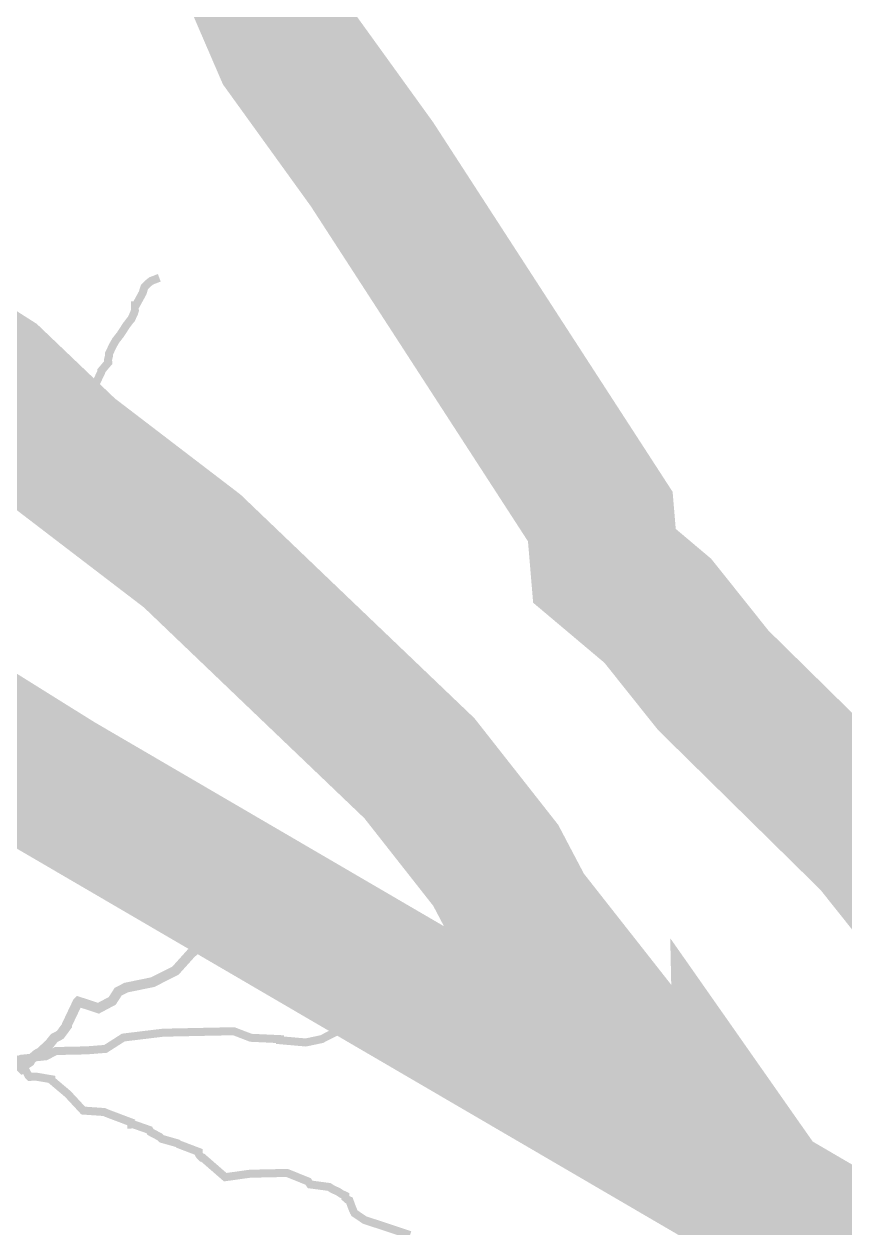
# Model space of a CAD drawing. Extents: x -2418 to 1398, y -3200 to 507.
# Drawn here: x 66.4 to 127.8, y -344.3 to -254.3 of the extents above; entities that cross this region are included whole.
import ezdxf

# ---------------------------------------------------------------- set-up
doc = ezdxf.new("R2010")
doc.units = 0

msp = doc.modelspace()

# ---------------------------------------------------------------- linework, layer by layer
at = {"color": 90, "const_width": 11.09}
for points in [[(-228.85, -140.51), (-195.27, -154.55), (-184.06, -159.84), (-180.33, -161.61), (-172.78, -168.83), (-169.04, -170.59), (-163.46, -172.31), (-157.92, -172.19), (-154.14, -175.8), (-146.67, -179.33), (-126.07, -191.81), (-107.35, -202.47), (-105.5, -202.43), (68.77, -311.24), (175.48, -373.52), (173.63, -373.56), (318.42, -486.69)], [(261.72, -402.31), (253.88, -397.42), (247.89, -392.37), (236.22, -385.95), (228.54, -382.9), (228.23, -379.22), (216.87, -376.48), (199.83, -372.37), (179.57, -374.08), (177.42, -370.56), (173.42, -367.2), (161.13, -353.43), (150.83, -341.34), (146.84, -337.97), (142.53, -330.93), (130.08, -315.32), (117.94, -303.38), (113.79, -298.18), (109.8, -294.82), (109.49, -291.14), (92.42, -264.81), (86.12, -256.08), (83.81, -250.73), (77.51, -242)], [(7.72, -247.27), (15.19, -250.8), (18.97, -254.41), (24.59, -257.98), (30.18, -259.7), (39.53, -265.03), (43.23, -264.95), (52.67, -273.98), (63.91, -281.12), (69.58, -286.53), (78.97, -293.71), (86.52, -300.93), (95.96, -309.95), (101.67, -317.21), (103.59, -320.86), (109.3, -328.12), (120.7, -342.63), (120.66, -340.79), (124.48, -346.24), (132.07, -355.31), (135.88, -360.76)]]:
    msp.add_lwpolyline(points, dxfattribs=at)
at = {"color": 10, "const_width": 0.6}
msp.add_lwpolyline([(65.69, -287.15), (66.29, -287.22), (66.29, -287.22), (66.58, -286.69), (66.58, -286.69), (66.72, -286.31), (66.72, -286.31), (67.74, -285.4), (68.25, -284.86), (68.25, -284.86), (68.99, -284.25), (68.99, -284.25), (69.43, -284.02), (69.43, -284.02), (70.46, -283.4), (70.61, -283.32), (70.61, -283.32), (70.83, -283.09), (71.04, -282.72), (71.32, -281.97), (71.54, -281.66), (72.11, -280.46), (72.18, -280.31), (72.18, -280.23), (72.69, -279.63), (72.68, -279.4), (72.75, -279.1), (72.75, -278.96), (73.04, -278.35), (73.04, -278.35), (73.25, -277.98), (73.25, -277.98), (73.61, -277.52), (73.61, -277.52), (74.05, -276.84), (74.05, -276.84), (74.34, -276.46), (74.41, -276.39), (74.62, -275.94), (74.69, -275.71), (74.69, -275.34), (74.76, -275.34), (75.26, -274.43), (75.26, -274.43), (75.4, -273.98), (75.47, -273.91), (75.62, -273.75), (75.91, -273.52), (75.91, -273.52), (76.51, -273.29), (76.51, -273.29)], dxfattribs=at)
at = {"color": 5}
for points, const_width in [([(65.95, -332.63), (66.09, -332.48), (66.46, -332.03), (66.61, -332.02), (66.83, -331.87), (66.9, -331.72), (67.26, -331.41), (67.34, -331.34), (67.48, -331.26), (67.63, -331.18), (67.7, -331.11), (68.29, -330.57), (68.65, -330.12), (68.8, -330.04), (69.1, -329.88), (69.6, -329.2), (69.6, -329.13), (70.39, -327.47), (70.46, -327.4), (71.96, -327.89), (71.96, -327.89), (72.99, -327.34), (73.43, -326.66), (74.02, -326.35), (74.02, -326.35), (76.02, -325.94), (77.72, -325.08), (77.72, -325.08), (78.88, -323.79), (80.13, -322.72), (80.13, -322.72), (82.02, -320.52), (83.54, -319.83), (84.34, -319.14), (84.64, -319.06), (85.01, -318.98), (87.76, -318.62), (88.57, -318.08), (88.65, -318.08), (89.85, -318.43), (90.07, -318.5), (91.27, -318.92)], 0.75), ([(64.17, -332.53), (66.17, -331.67), (66.17, -331.67), (68.03, -331.48), (68.03, -331.48), (68.77, -331.09), (71.08, -331.04), (72.49, -330.93), (73.82, -330.08), (76.79, -329.72), (76.79, -329.72), (80.07, -329.65), (82.08, -329.61), (83.36, -330.1), (85.53, -330.2), (85.53, -330.28), (87.46, -330.45), (88.65, -330.2), (88.65, -330.2), (90.94, -329.03), (90.94, -329.03), (91.46, -329.02), (91.46, -329.02)], 0.6), ([(65.13, -331.04), (66.5, -332.5), (66.58, -332.65), (66.73, -332.94), (66.81, -333.02), (67.26, -333.01), (67.33, -333.01), (68.45, -333.2), (68.46, -333.28), (69.67, -334.3), (70.82, -335.54), (70.82, -335.54), (72.39, -335.65), (72.54, -335.72), (74.42, -336.43), (74.42, -336.58), (74.57, -336.57), (75.77, -336.99), (75.85, -337.14), (76.53, -337.5), (76.68, -337.65), (77.88, -337.99), (77.96, -338.06), (79.46, -338.63), (79.46, -338.78), (79.54, -338.92), (79.69, -339.07), (79.77, -339.07), (81.44, -340.52), (83.3, -340.26), (84.79, -340.23), (86.06, -340.2), (87.64, -340.84), (87.79, -341.06), (89.21, -341.25), (89.44, -341.4), (89.89, -341.61), (90.12, -341.76), (90.42, -341.9), (90.42, -342.05), (90.58, -342.19), (90.73, -342.26), (90.81, -342.49), (90.89, -342.71), (91.04, -343.08), (91.12, -343.22), (91.88, -343.73), (91.88, -343.73), (93.6, -344.29), (95.26, -344.85)], 0.6)]:
    msp.add_lwpolyline(points, dxfattribs=dict(at, const_width=const_width))

doc.saveas('drawing.dxf')
